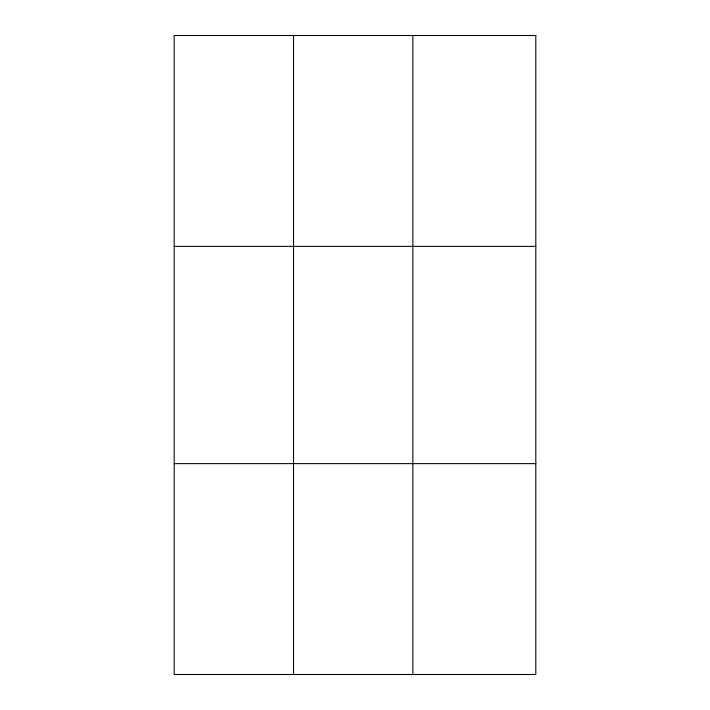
<?xml version="1.0" encoding="UTF-8"?>
<svg xmlns="http://www.w3.org/2000/svg" width="710" height="710" viewBox="0 0 710 710"><rect width="100%" height="100%" fill="white"/><g stroke="black" fill="none" stroke-linecap="round" stroke-linejoin="round"><path stroke-width="1.06" d="M293.523 35.5L293.523 674.5M412.856 35.5L412.856 674.5M174.19 246.37L535.81 246.37M174.19 463.63L535.81 463.63M535.81 35.5L535.81 674.5L174.19 674.5L174.19 35.5L535.81 35.5"/></g></svg>
